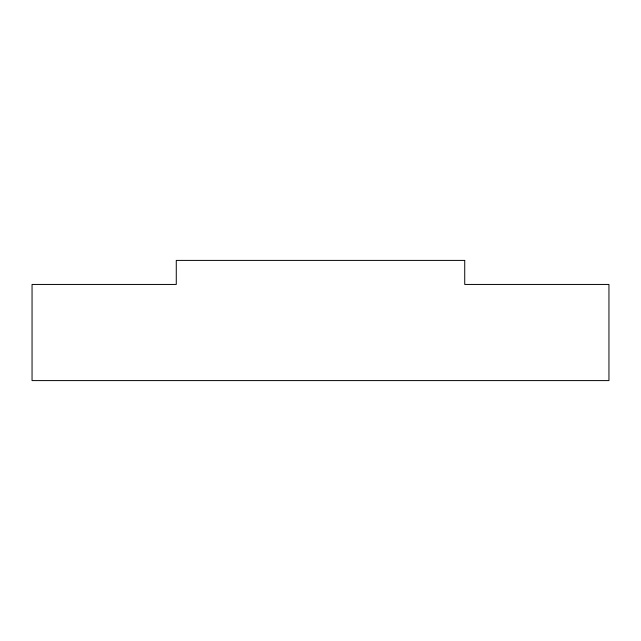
<?xml version="1.0" encoding="UTF-8"?>
<svg xmlns="http://www.w3.org/2000/svg" width="641" height="641" viewBox="0 0 641 641"><rect width="100%" height="100%" fill="white"/><g stroke="black" fill="none" stroke-linecap="round" stroke-linejoin="round"><path stroke-width="0.96" d="M464.725 260.406L176.275 260.406L176.275 284.444L32.05 284.444L32.05 380.594L608.95 380.594L608.95 284.444L464.725 284.444L464.725 260.406"/></g></svg>
